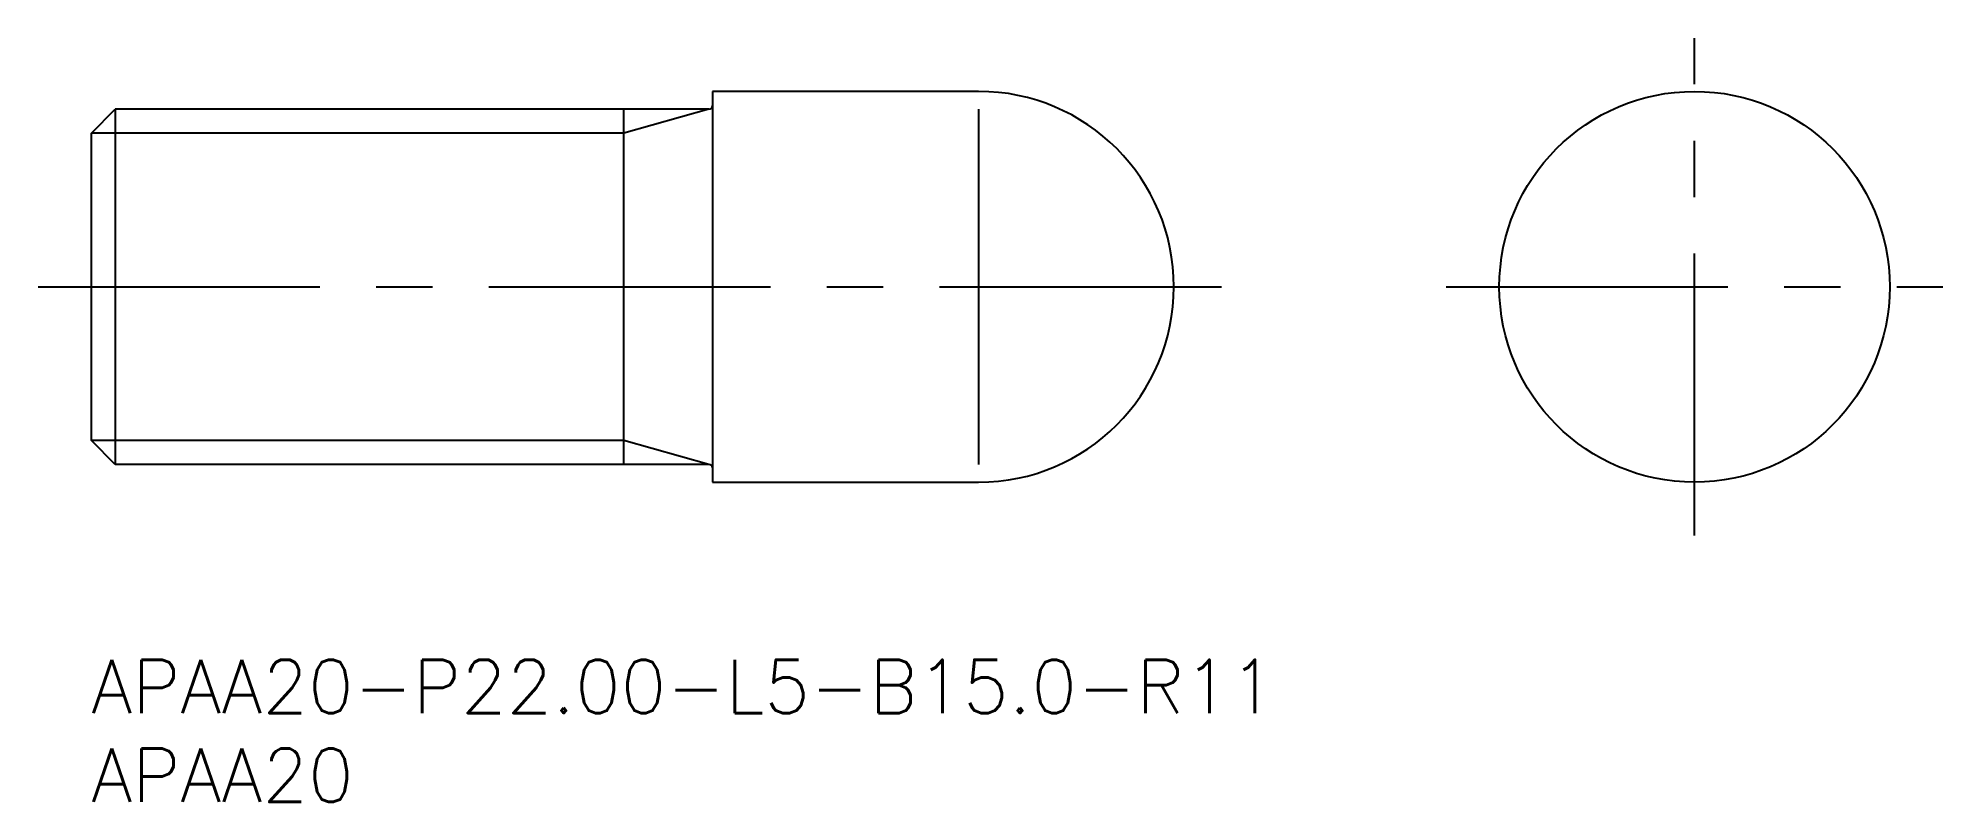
# Model space of a CAD drawing. Extents: x -3 to 104, y -8 to 35.
import ezdxf

# ---------------------------------------------------------------- set-up
doc = ezdxf.new("R2010")
doc.units = 0
doc.header["$LTSCALE"] = 0.5
doc.linetypes.add('CENTER', pattern=[50.8, 31.75, -6.35, 6.35, -6.35])
for name, color, linetype in [('MSM_CENTER', 1, 'CENTER'), ('MSM_CONTINUOUS', 7, 'CONTINUOUS'), ('MSM_NARROW', 5, 'CONTINUOUS'), ('MSM_PART_NUMBER', 7, 'CONTINUOUS')]:
    doc.layers.add(name, color=color, linetype=linetype)
doc.styles.get("Standard").update_dxf_attribs({"font": 'txt.shx', "height": 1, "bigfont": 'bigfont.shx'})

# ---------------------------------------------------------------- blocks, each defined once
blk = doc.blocks.new('*U10')
at = {"layer": 'MSM_PART_NUMBER'}
blk.add_text('APAA20-P22.00-L5-B15.0-R11', height=3, dxfattribs=at).set_placement((0, -3))
blk = doc.blocks.new('*U11')
at = {"layer": 'MSM_PART_NUMBER'}
blk.add_text('APAA20', height=3, dxfattribs=at).set_placement((0, -8))

msp = doc.modelspace()

# ---------------------------------------------------------------- linework, layer by layer
at = {"layer": 'MSM_CENTER'}
for p, q in [((90.34, 7), (90.34, 35)), ((-3, 21), (64, 21)), ((76.34, 21), (104.34, 21))]:
    msp.add_line(p, q, dxfattribs=at)
at = {"layer": 'MSM_CONTINUOUS'}
for p, q in [((50, 32), (35, 32)), ((35, 32), (35, 10)), ((0, 29.65), (1.35, 31)), ((34.8, 31), (1.35, 31)), ((1.35, 31), (1.35, 11)), ((30, 11), (30, 31)), ((0, 12.35), (0, 29.65)), ((1.35, 11), (0, 12.35)), ((34.8, 11), (1.35, 11)), ((35, 10), (50, 10))]:
    msp.add_line(p, q, dxfattribs=at)
msp.add_circle((90.34, 21), 11, dxfattribs=at)
for centre, radius, start, end in [((34.8, 31.2), 0.2, 270, 0), ((50, 21), 11, 270, 90), ((34.8, 10.8), 0.2, 0, 90)]:
    msp.add_arc(centre, radius, start, end, dxfattribs=at)
at = {"layer": 'MSM_NARROW'}
for p, q in [((34.8, 31), (30, 29.65)), ((50, 31), (50, 11)), ((30, 29.65), (0, 29.65)), ((30, 12.35), (0, 12.35)), ((34.8, 11), (30, 12.35))]:
    msp.add_line(p, q, dxfattribs=at)

# ---------------------------------------------------------------- block references
at = {"layer": 'MSM_CONTINUOUS'}
for name in ['*U10', '*U11']:
    msp.add_blockref(name, (0, 0), dxfattribs=at)

doc.saveas('drawing.dxf')
